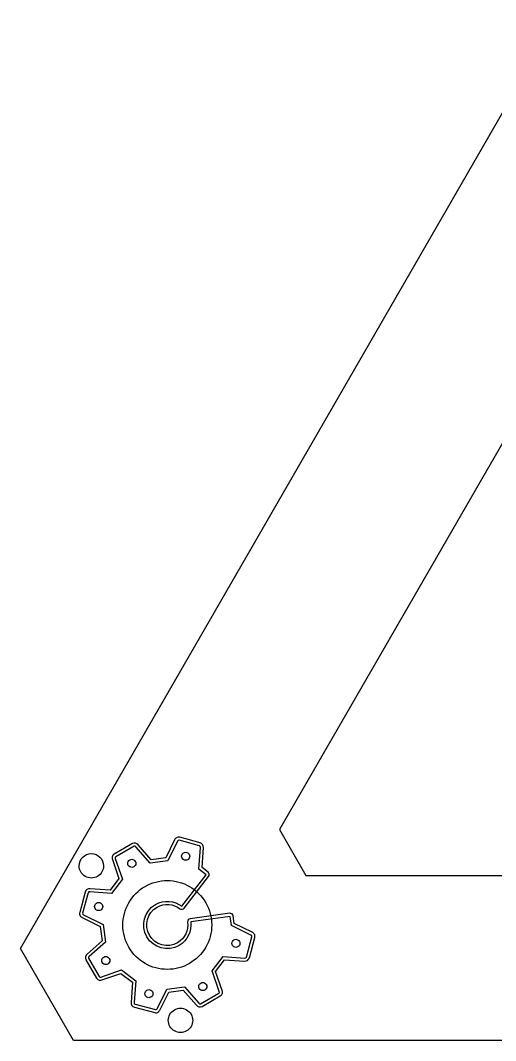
# Model space of a CAD drawing. Extents: x -55 to 123, y 94 to 249.
# Drawn here: x -55.3 to 16.7, y 94.2 to 248.6 of the extents above; entities that cross this region are included whole.
import ezdxf

# ---------------------------------------------------------------- set-up
doc = ezdxf.new("R2010")
doc.units = 0
doc.layers.get('0').update_dxf_attribs({"linetype": 'CONTINUOUS'})

msp = doc.modelspace()

# ---------------------------------------------------------------- linework, layer by layer
at = {"color": 7}
for p, q in [((-55.264052, 108.125971), (25.812221, 248.554188)), ((29.862216, 205.569003), (-16.012782, 126.111161)), ((-16.012782, 126.111161), (-12.012783, 119.182961)), ((-42.660868, 120.62745), (-42.660868, 120.62745)), ((-37.858969, 121.307335), (-37.858969, 121.307335)), ((-29.629931, 121.91806), (-29.629931, 121.91806)), ((-12.012783, 119.182961), (79.737214, 119.182961)), ((-43.245939, 115.056697), (-43.245939, 115.056697)), ((-27.181568, 115.042834), (-27.181568, 115.042834)), ((-47.214053, 94.182961), (-55.264052, 108.125971)), ((-22.768587, 108.302015), (-22.768587, 108.302015)), ((-42.635232, 106.827642), (-42.635232, 106.827642)), ((-28.155563, 102.051387), (-28.155563, 102.051387)), ((-36.384598, 101.44067), (-36.384598, 101.44067)), ((-29.16086, 97.244759), (-29.16086, 97.244759)), ((114.93848, 94.182959), (-47.214053, 94.182961))]:
    msp.add_line(p, q, dxfattribs=at)
at = {"color": 1}
for p, q in [((-38.281492, 124.001867), (-41.050357, 122.403262)), ((-37.419563, 123.829751), (-37.425925, 123.822318)), ((-35.427645, 121.533851), (-37.419563, 123.829751)), ((-31.898002, 124.555225), (-33.231337, 121.821916)), ((-28.025298, 124.11848), (-31.113866, 124.943801)), ((-27.749235, 120.350461), (-27.534609, 123.385785)), ((-27.534609, 123.385785), (-27.545855, 123.386812)), ((-41.332212, 121.570594), (-40.339443, 118.690691)), ((-33.231337, 121.821916), (-35.427645, 121.533851)), ((-30.452391, 114.22491), (-26.749867, 118.996011)), ((-26.836236, 119.65173), (-27.749235, 120.350461)), ((-40.339443, 118.690691), (-41.682139, 116.942642)), ((-45.449577, 116.666222), (-46.279103, 113.578776)), ((-44.715917, 117.154597), (-44.716391, 117.143044)), ((-41.682139, 116.942642), (-44.715917, 117.154597)), ((-45.890112, 112.787754), (-43.158353, 111.457098)), ((-43.158353, 111.457098), (-42.866484, 109.266552)), ((-20.134125, 110.567739), (-22.870104, 111.89953)), ((-20.576217, 106.691957), (-19.745134, 109.776716)), ((-42.866484, 109.266552), (-45.162385, 107.274633)), ((-45.162385, 107.274633), (-45.153566, 107.265436)), ((-20.578849, 106.690437), (-20.576217, 106.691957)), ((-45.334661, 106.412547), (-43.736095, 103.64375)), ((-25.684375, 104.657988), (-24.334077, 106.417557)), ((-24.334077, 106.417557), (-21.302971, 106.204059)), ((-21.302971, 106.204059), (-21.302497, 106.215612)), ((-43.736095, 103.64375), (-43.735986, 103.6438)), ((-42.901771, 103.359277), (-40.027222, 104.348948)), ((-40.027222, 104.348948), (-38.277627, 103.003579)), ((-24.693572, 101.78766), (-25.684375, 104.657988)), ((-38.277627, 103.003579), (-38.489585, 99.969808)), ((-34.120884, 98.803433), (-32.790226, 101.535197)), ((-32.790226, 101.535197), (-30.599678, 101.827067)), ((-30.599678, 101.827067), (-28.606216, 99.528494)), ((-27.742745, 99.353708), (-24.97388, 100.952313)), ((-38.489585, 99.969808), (-38.478339, 99.968781)), ((-37.998896, 99.237112), (-34.911865, 98.414464)), ((-28.606216, 99.528494), (-28.599854, 99.535927)), ((-34.911865, 98.414464), (-34.909233, 98.415984))]:
    msp.add_line(p, q, dxfattribs=at)
at = {"color": 5}
for p, q in [((-38.047517, 123.597234), (-40.817092, 121.998219)), ((-35.612678, 121.038918), (-37.772433, 123.523524)), ((-31.478742, 124.350236), (-32.920819, 121.391677)), ((-28.144738, 123.667483), (-31.233756, 124.491679)), ((-28.231303, 120.135131), (-28.000905, 123.418357)), ((-40.8908, 121.723135), (-39.816556, 118.606293)), ((-32.920819, 121.391677), (-35.612678, 121.038918)), ((-30.819406, 114.510747), (-27.118968, 119.282511)), ((-27.118968, 119.282511), (-28.231303, 120.135131)), ((-39.816556, 118.606293), (-41.466221, 116.457986)), ((-44.998583, 116.544553), (-45.829319, 113.457285)), ((-41.466221, 116.457986), (-44.749446, 116.688392)), ((-45.685486, 113.208159), (-42.72693, 111.766077)), ((-23.479835, 112.979349), (-29.462524, 112.160557)), ((-23.297612, 111.589729), (-23.479835, 112.979349)), ((-42.72693, 111.766077), (-42.372421, 109.080763)), ((-20.339051, 110.147637), (-23.297612, 111.589729)), ((-21.025958, 106.811254), (-20.195218, 109.89851)), ((-42.372421, 109.080763), (-44.857013, 106.921021)), ((-44.93071, 106.645918), (-43.331699, 103.876351)), ((-26.205587, 104.745358), (-24.554164, 106.900207)), ((-24.554164, 106.900207), (-21.270944, 106.669811)), ((-43.054227, 103.798505), (-39.941535, 104.870345)), ((-39.941535, 104.870345), (-37.795643, 103.224839)), ((-25.13614, 101.636821), (-26.205587, 104.745358)), ((-37.795643, 103.224839), (-38.023632, 99.937439)), ((-34.541648, 99.007967), (-33.099567, 101.966516)), ((-33.099567, 101.966516), (-30.414252, 102.321024)), ((-30.414252, 102.321024), (-28.254506, 99.836432)), ((-27.977023, 99.758568), (-25.207448, 101.357583)), ((-37.879799, 99.688313), (-34.790784, 98.864127))]:
    msp.add_line(p, q, dxfattribs=at)
at = {"color": 2}
for p, q in [((-38.047517, 123.597234), (-40.817092, 121.998219)), ((-35.612678, 121.038918), (-37.772433, 123.523524)), ((-31.478742, 124.350236), (-32.920819, 121.391677)), ((-28.144738, 123.667483), (-31.233756, 124.491679)), ((-28.231303, 120.135131), (-28.000905, 123.418357)), ((-40.8908, 121.723135), (-39.816556, 118.606293)), ((-32.920819, 121.391677), (-35.612678, 121.038918)), ((-30.819406, 114.510747), (-27.118968, 119.282511)), ((-27.118968, 119.282511), (-28.231303, 120.135131)), ((-39.816556, 118.606293), (-41.466221, 116.457986)), ((-44.998583, 116.544553), (-45.829319, 113.457285)), ((-41.466221, 116.457986), (-44.749446, 116.688392)), ((-45.685486, 113.208159), (-42.72693, 111.766077)), ((-23.479835, 112.979349), (-29.462524, 112.160557)), ((-23.297612, 111.589729), (-23.479835, 112.979349)), ((-42.72693, 111.766077), (-42.372421, 109.080763)), ((-20.339051, 110.147637), (-23.297612, 111.589729)), ((-21.025958, 106.811254), (-20.195218, 109.89851)), ((-42.372421, 109.080763), (-44.857013, 106.921021)), ((-44.93071, 106.645918), (-43.331699, 103.876351)), ((-26.205587, 104.745358), (-24.554164, 106.900207)), ((-24.554164, 106.900207), (-21.270944, 106.669811)), ((-43.054227, 103.798505), (-39.941535, 104.870345)), ((-39.941535, 104.870345), (-37.795643, 103.224839)), ((-25.13614, 101.636821), (-26.205587, 104.745358)), ((-37.795643, 103.224839), (-38.023632, 99.937439)), ((-34.541648, 99.007967), (-33.099567, 101.966516)), ((-33.099567, 101.966516), (-30.414252, 102.321024)), ((-30.414252, 102.321024), (-28.254506, 99.836432)), ((-27.977023, 99.758568), (-25.207448, 101.357583)), ((-37.879799, 99.688313), (-34.790784, 98.864127))]:
    msp.add_line(p, q, dxfattribs=at)
at = {"color": 1}
for points in [[(-37.425925, 123.822318), (-37.625476, 124.075973), (-37.996613, 124.166342), (-38.281492, 124.001867)], [(-31.627599, 124.864573), (-31.763673, 124.778491), (-31.844243, 124.665422), (-31.898002, 124.555225)], [(-31.113866, 124.943801), (-31.288265, 124.99054), (-31.491662, 124.95089), (-31.627599, 124.864573)], [(-27.545855, 123.386812), (-27.506377, 123.710716), (-27.702686, 124.032079), (-28.025298, 124.11848)], [(-41.359692, 121.98235), (-41.394698, 121.825777), (-41.372625, 121.687922), (-41.332212, 121.570594)], [(-41.050357, 122.403262), (-41.208443, 122.312067), (-41.324706, 122.138961), (-41.359692, 121.98235)], [(-26.656835, 119.341813), (-26.673043, 119.464865), (-26.737602, 119.576391), (-26.836236, 119.65173)], [(-26.749867, 118.996011), (-26.674105, 119.094321), (-26.640627, 119.21876), (-26.656835, 119.341813)], [(-44.716391, 117.143044), (-45.041158, 117.183945), (-45.362957, 116.989632), (-45.449577, 116.666222)], [(-35.708945, 110.120977), (-36.571998, 111.61583), (-36.061387, 113.513107), (-34.566515, 114.376171)], [(-34.566515, 114.376171), (-33.434282, 115.029866), (-32.075435, 114.890684), (-31.105436, 114.140087)], [(-46.279103, 113.578776), (-46.327104, 113.399836), (-46.286416, 113.195624), (-46.201008, 113.060833)], [(-46.201008, 113.060833), (-46.115551, 112.926059), (-46.003615, 112.843131), (-45.890112, 112.787754)], [(-31.105436, 114.140087), (-30.901522, 113.983761), (-30.609603, 114.021678), (-30.452391, 114.22491)], [(-23.543409, 113.442233), (-23.543409, 113.442233), (-29.526565, 112.621303), (-29.526565, 112.621303)], [(-23.197426, 113.349901), (-23.295887, 113.425462), (-23.420392, 113.458688), (-23.543409, 113.442233)], [(-23.01873, 113.039585), (-23.03466, 113.162671), (-23.098966, 113.274341), (-23.197426, 113.349901)], [(-22.870104, 111.89953), (-22.870104, 111.89953), (-23.01873, 113.039585), (-23.01873, 113.039585)], [(-29.926544, 112.098187), (-29.761508, 110.882845), (-30.320396, 109.636458), (-31.452629, 108.982763)], [(-29.526565, 112.621303), (-29.781163, 112.586769), (-29.959955, 112.352935), (-29.926544, 112.098187)], [(-31.452629, 108.982763), (-32.947507, 108.119695), (-34.84587, 108.626087), (-35.708945, 110.120977)], [(-19.823235, 110.294668), (-19.908599, 110.429497), (-20.020507, 110.512378), (-20.134125, 110.567739)], [(-19.745134, 109.776716), (-19.697232, 109.955649), (-19.737822, 110.159868), (-19.823235, 110.294668)], [(-45.153566, 107.265436), (-45.408946, 107.066356), (-45.499562, 106.698164), (-45.334661, 106.412547)], [(-21.302497, 106.215612), (-20.986385, 106.18038), (-20.663833, 106.378662), (-20.578849, 106.690437)], [(-43.735986, 103.6438), (-43.644779, 103.485825), (-43.477194, 103.371634), (-43.321962, 103.334057)], [(-43.321962, 103.334057), (-43.166726, 103.296482), (-43.025302, 103.316683), (-42.901771, 103.359277)], [(-24.97388, 100.952313), (-24.810243, 101.046864), (-24.696057, 101.228522), (-24.66383, 101.384329)], [(-24.66383, 101.384329), (-24.631594, 101.540129), (-24.653565, 101.671514), (-24.693572, 101.78766)], [(-38.478339, 99.968781), (-38.517889, 99.644823), (-38.321398, 99.323564), (-37.998896, 99.237112)], [(-34.393959, 98.492541), (-34.259129, 98.577906), (-34.176224, 98.689816), (-34.120884, 98.803433)], [(-28.599854, 99.535927), (-28.401493, 99.280946), (-28.038027, 99.183227), (-27.742745, 99.353708)], [(-34.909233, 98.415984), (-34.730913, 98.369102), (-34.528125, 98.407536), (-34.393959, 98.492541)]]:
    msp.add_open_spline(points, degree=3, dxfattribs=at)
at = {"color": 5}
for points in [[(-37.772433, 123.523524), (-37.828555, 123.620729), (-37.950286, 123.65337), (-38.047517, 123.597234)], [(-31.233756, 124.491679), (-31.342243, 124.520787), (-31.429555, 124.451202), (-31.478742, 124.350236)], [(-28.000905, 123.418357), (-27.971816, 123.526769), (-28.036295, 123.63845), (-28.144738, 123.667483)], [(-40.817092, 121.998219), (-40.914341, 121.94211), (-40.927357, 121.829278), (-40.8908, 121.723135)], [(-44.749446, 116.688392), (-44.857923, 116.717506), (-44.969546, 116.65306), (-44.998583, 116.544553)], [(-36.111951, 109.888302), (-37.101069, 111.601505), (-36.514221, 113.791733), (-34.800998, 114.780862)], [(-34.800998, 114.780862), (-33.503515, 115.529964), (-31.935279, 115.374222), (-30.819406, 114.510747)], [(-45.829319, 113.457285), (-45.858408, 113.348873), (-45.786433, 113.2574), (-45.685486, 113.208159)], [(-29.462524, 112.160557), (-29.272669, 110.762446), (-29.92191, 109.326442), (-31.219393, 108.57734)], [(-31.219393, 108.57734), (-32.932616, 107.58821), (-35.122816, 108.17507), (-36.111951, 109.888302)], [(-20.195218, 109.89851), (-20.166184, 110.007017), (-20.238153, 110.09848), (-20.339051, 110.147637)], [(-44.857013, 106.921021), (-44.954248, 106.864883), (-44.986853, 106.74316), (-44.93071, 106.645918)], [(-21.270944, 106.669811), (-21.162521, 106.640791), (-21.05505, 106.70284), (-21.025958, 106.811254)], [(-43.331699, 103.876351), (-43.275557, 103.779108), (-43.160374, 103.761912), (-43.054227, 103.798505)], [(-25.207448, 101.357583), (-25.110236, 101.413758), (-25.09957, 101.53066), (-25.13614, 101.636821)], [(-38.023632, 99.937439), (-38.052721, 99.829027), (-37.988254, 99.717389), (-37.879799, 99.688313)], [(-34.790784, 98.864127), (-34.682352, 98.835113), (-34.590835, 98.907001), (-34.541648, 99.007967)], [(-28.254506, 99.836432), (-28.198368, 99.739199), (-28.074255, 99.702431), (-27.977023, 99.758568)]]:
    msp.add_open_spline(points, degree=3, dxfattribs=at)
at = {"color": 2}
for points in [[(-37.772433, 123.523524), (-37.828555, 123.620729), (-37.950286, 123.65337), (-38.047517, 123.597234)], [(-31.233756, 124.491679), (-31.342243, 124.520787), (-31.429555, 124.451202), (-31.478742, 124.350236)], [(-28.000905, 123.418357), (-27.971816, 123.526769), (-28.036295, 123.63845), (-28.144738, 123.667483)], [(-40.817092, 121.998219), (-40.914341, 121.94211), (-40.927357, 121.829278), (-40.8908, 121.723135)], [(-44.749446, 116.688392), (-44.857923, 116.717506), (-44.969546, 116.65306), (-44.998583, 116.544553)], [(-36.111951, 109.888302), (-37.101069, 111.601505), (-36.514221, 113.791733), (-34.800998, 114.780862)], [(-34.800998, 114.780862), (-33.503515, 115.529964), (-31.935279, 115.374222), (-30.819406, 114.510747)], [(-45.829319, 113.457285), (-45.858408, 113.348873), (-45.786433, 113.2574), (-45.685486, 113.208159)], [(-29.462524, 112.160557), (-29.272669, 110.762446), (-29.92191, 109.326442), (-31.219393, 108.57734)], [(-31.219393, 108.57734), (-32.932616, 107.58821), (-35.122816, 108.17507), (-36.111951, 109.888302)], [(-20.195218, 109.89851), (-20.166184, 110.007017), (-20.238153, 110.09848), (-20.339051, 110.147637)], [(-44.857013, 106.921021), (-44.954248, 106.864883), (-44.986853, 106.74316), (-44.93071, 106.645918)], [(-21.270944, 106.669811), (-21.162521, 106.640791), (-21.05505, 106.70284), (-21.025958, 106.811254)], [(-43.331699, 103.876351), (-43.275557, 103.779108), (-43.160374, 103.761912), (-43.054227, 103.798505)], [(-25.207448, 101.357583), (-25.110236, 101.413758), (-25.09957, 101.53066), (-25.13614, 101.636821)], [(-38.023632, 99.937439), (-38.052721, 99.829027), (-37.988254, 99.717389), (-37.879799, 99.688313)], [(-34.790784, 98.864127), (-34.682352, 98.835113), (-34.590835, 98.907001), (-34.541648, 99.007967)], [(-28.254506, 99.836432), (-28.198368, 99.739199), (-28.074255, 99.702431), (-27.977023, 99.758568)]]:
    msp.add_open_spline(points, degree=3, dxfattribs=at)
at = {"color": 7}
for points in [[(-46.360868, 120.62745), (-46.360868, 121.649177), (-45.532595, 122.47745), (-44.510868, 122.47745)], [(-44.510868, 122.47745), (-43.489141, 122.47745), (-42.660868, 121.649177), (-42.660868, 120.62745)], [(-30.654303, 121.643581), (-30.808981, 121.798259), (-30.86939, 122.023707), (-30.812774, 122.235002)], [(-30.812774, 122.235002), (-30.756157, 122.446296), (-30.591118, 122.611336), (-30.379823, 122.667952)], [(-30.379823, 122.667952), (-30.168529, 122.724568), (-29.94308, 122.66416), (-29.788402, 122.509481)], [(-29.788402, 122.509481), (-29.633724, 122.354803), (-29.573315, 122.129355), (-29.629931, 121.91806)], [(-45.435868, 119.025303), (-46.00826, 119.355774), (-46.360868, 119.966509), (-46.360868, 120.62745)], [(-42.660868, 120.62745), (-42.660868, 119.966509), (-43.013476, 119.355774), (-43.585868, 119.025303)], [(-38.919477, 120.69505), (-39.028851, 120.884492), (-39.028851, 121.117893), (-38.919477, 121.307335)], [(-38.919477, 121.307335), (-38.810103, 121.496776), (-38.607971, 121.613477), (-38.389223, 121.613477)], [(-38.389223, 120.388908), (-38.607971, 120.388908), (-38.810103, 120.505609), (-38.919477, 120.69505)], [(-38.389223, 121.613477), (-38.170475, 121.613477), (-37.968343, 121.496776), (-37.858969, 121.307335)], [(-37.858969, 120.69505), (-37.968343, 120.505609), (-38.170475, 120.388908), (-38.389223, 120.388908)], [(-37.858969, 121.307335), (-37.749595, 121.117893), (-37.749595, 120.884492), (-37.858969, 120.69505)], [(-30.062882, 121.48511), (-30.274176, 121.428494), (-30.499624, 121.488902), (-30.654303, 121.643581)], [(-29.629931, 121.91806), (-29.686547, 121.706766), (-29.851587, 121.541726), (-30.062882, 121.48511)], [(-43.585868, 119.025303), (-44.15826, 118.694833), (-44.863476, 118.694833), (-45.435868, 119.025303)], [(-38.832989, 115.042834), (-37.631335, 117.12416), (-35.410587, 118.40631), (-33.007279, 118.40631)], [(-33.007279, 118.40631), (-30.60397, 118.40631), (-28.383222, 117.12416), (-27.181568, 115.042834)], [(-43.995831, 114.306805), (-44.052447, 114.518099), (-43.992039, 114.743548), (-43.83736, 114.898226)], [(-43.562881, 113.873855), (-43.774175, 113.930471), (-43.939215, 114.095511), (-43.995831, 114.306805)], [(-43.83736, 114.898226), (-43.682682, 115.052904), (-43.457234, 115.113313), (-43.245939, 115.056697)], [(-43.245939, 115.056697), (-43.034645, 115.000081), (-42.869605, 114.835041), (-42.812989, 114.623747)], [(-42.812989, 114.623747), (-42.756373, 114.412452), (-42.816782, 114.187004), (-42.97146, 114.032325)], [(-38.832989, 108.315883), (-40.034643, 110.397209), (-40.034643, 112.961508), (-38.832989, 115.042834)], [(-27.181568, 115.042834), (-25.979914, 112.961508), (-25.979914, 110.397209), (-27.181568, 108.315883)], [(-42.97146, 114.032325), (-43.126138, 113.877647), (-43.351587, 113.817238), (-43.562881, 113.873855)], [(-33.007279, 104.952408), (-35.410587, 104.952408), (-37.631335, 106.234558), (-38.832989, 108.315883)], [(-27.181568, 108.315883), (-28.383222, 106.234558), (-30.60397, 104.952408), (-33.007279, 104.952408)], [(-23.201537, 108.734965), (-23.258154, 108.946259), (-23.197745, 109.171708), (-23.043067, 109.326386)], [(-22.768587, 108.302015), (-22.979881, 108.358631), (-23.144921, 108.52367), (-23.201537, 108.734965)], [(-23.043067, 109.326386), (-22.888388, 109.481064), (-22.66294, 109.541473), (-22.451645, 109.484857)], [(-22.177166, 108.460485), (-22.331844, 108.305807), (-22.557293, 108.245398), (-22.768587, 108.302015)], [(-22.451645, 109.484857), (-22.240351, 109.428241), (-22.075311, 109.263201), (-22.018695, 109.051907)], [(-22.018695, 109.051907), (-21.962079, 108.840612), (-22.022488, 108.615164), (-22.177166, 108.460485)], [(-42.941374, 106.297389), (-42.941374, 106.516137), (-42.824673, 106.718268), (-42.635232, 106.827642)], [(-42.635232, 106.827642), (-42.445791, 106.937016), (-42.212389, 106.937016), (-42.022948, 106.827642)], [(-42.022948, 106.827642), (-41.833506, 106.718268), (-41.716806, 106.516137), (-41.716806, 106.297389)], [(-42.635232, 105.767135), (-42.824673, 105.876509), (-42.941374, 106.07864), (-42.941374, 106.297389)], [(-42.022948, 105.767135), (-42.212389, 105.657761), (-42.445791, 105.657761), (-42.635232, 105.767135)], [(-41.716806, 106.297389), (-41.716806, 106.07864), (-41.833506, 105.876509), (-42.022948, 105.767135)], [(-35.951648, 101.87362), (-35.740353, 101.930236), (-35.514905, 101.869828), (-35.360226, 101.71515)], [(-28.155563, 102.051387), (-28.264937, 102.240829), (-28.264937, 102.47423), (-28.155563, 102.663672)], [(-28.155563, 102.663672), (-28.046189, 102.853113), (-27.844057, 102.969814), (-27.625309, 102.969814)], [(-27.625309, 101.745245), (-27.844057, 101.745245), (-28.046189, 101.861946), (-28.155563, 102.051387)], [(-27.625309, 102.969814), (-27.406561, 102.969814), (-27.204429, 102.853113), (-27.095055, 102.663672)], [(-27.095055, 102.051387), (-27.204429, 101.861946), (-27.406561, 101.745245), (-27.625309, 101.745245)], [(-27.095055, 102.663672), (-26.985681, 102.47423), (-26.985681, 102.240829), (-27.095055, 102.051387)], [(-36.226127, 100.849249), (-36.380805, 101.003927), (-36.441214, 101.229376), (-36.384598, 101.44067)], [(-36.384598, 101.44067), (-36.327982, 101.651964), (-36.162942, 101.817004), (-35.951648, 101.87362)], [(-35.634706, 100.690778), (-35.846, 100.634162), (-36.071449, 100.694571), (-36.226127, 100.849249)], [(-35.201756, 101.123728), (-35.258372, 100.912434), (-35.423412, 100.747394), (-35.634706, 100.690778)], [(-35.360226, 101.71515), (-35.205548, 101.560471), (-35.145139, 101.335023), (-35.201756, 101.123728)], [(-32.86086, 97.244759), (-32.86086, 97.905701), (-32.508252, 98.516436), (-31.93586, 98.846906)], [(-31.93586, 98.846906), (-31.363468, 99.177377), (-30.658252, 99.177377), (-30.08586, 98.846906)], [(-30.08586, 98.846906), (-29.513468, 98.516436), (-29.16086, 97.905701), (-29.16086, 97.244759)], [(-31.93586, 95.642612), (-32.508252, 95.973083), (-32.86086, 96.583818), (-32.86086, 97.244759)], [(-29.16086, 97.244759), (-29.16086, 96.583818), (-29.513468, 95.973083), (-30.08586, 95.642612)], [(-30.08586, 95.642612), (-30.658252, 95.312142), (-31.363468, 95.312142), (-31.93586, 95.642612)]]:
    msp.add_open_spline(points, degree=3, dxfattribs=at)

doc.saveas('drawing.dxf')
